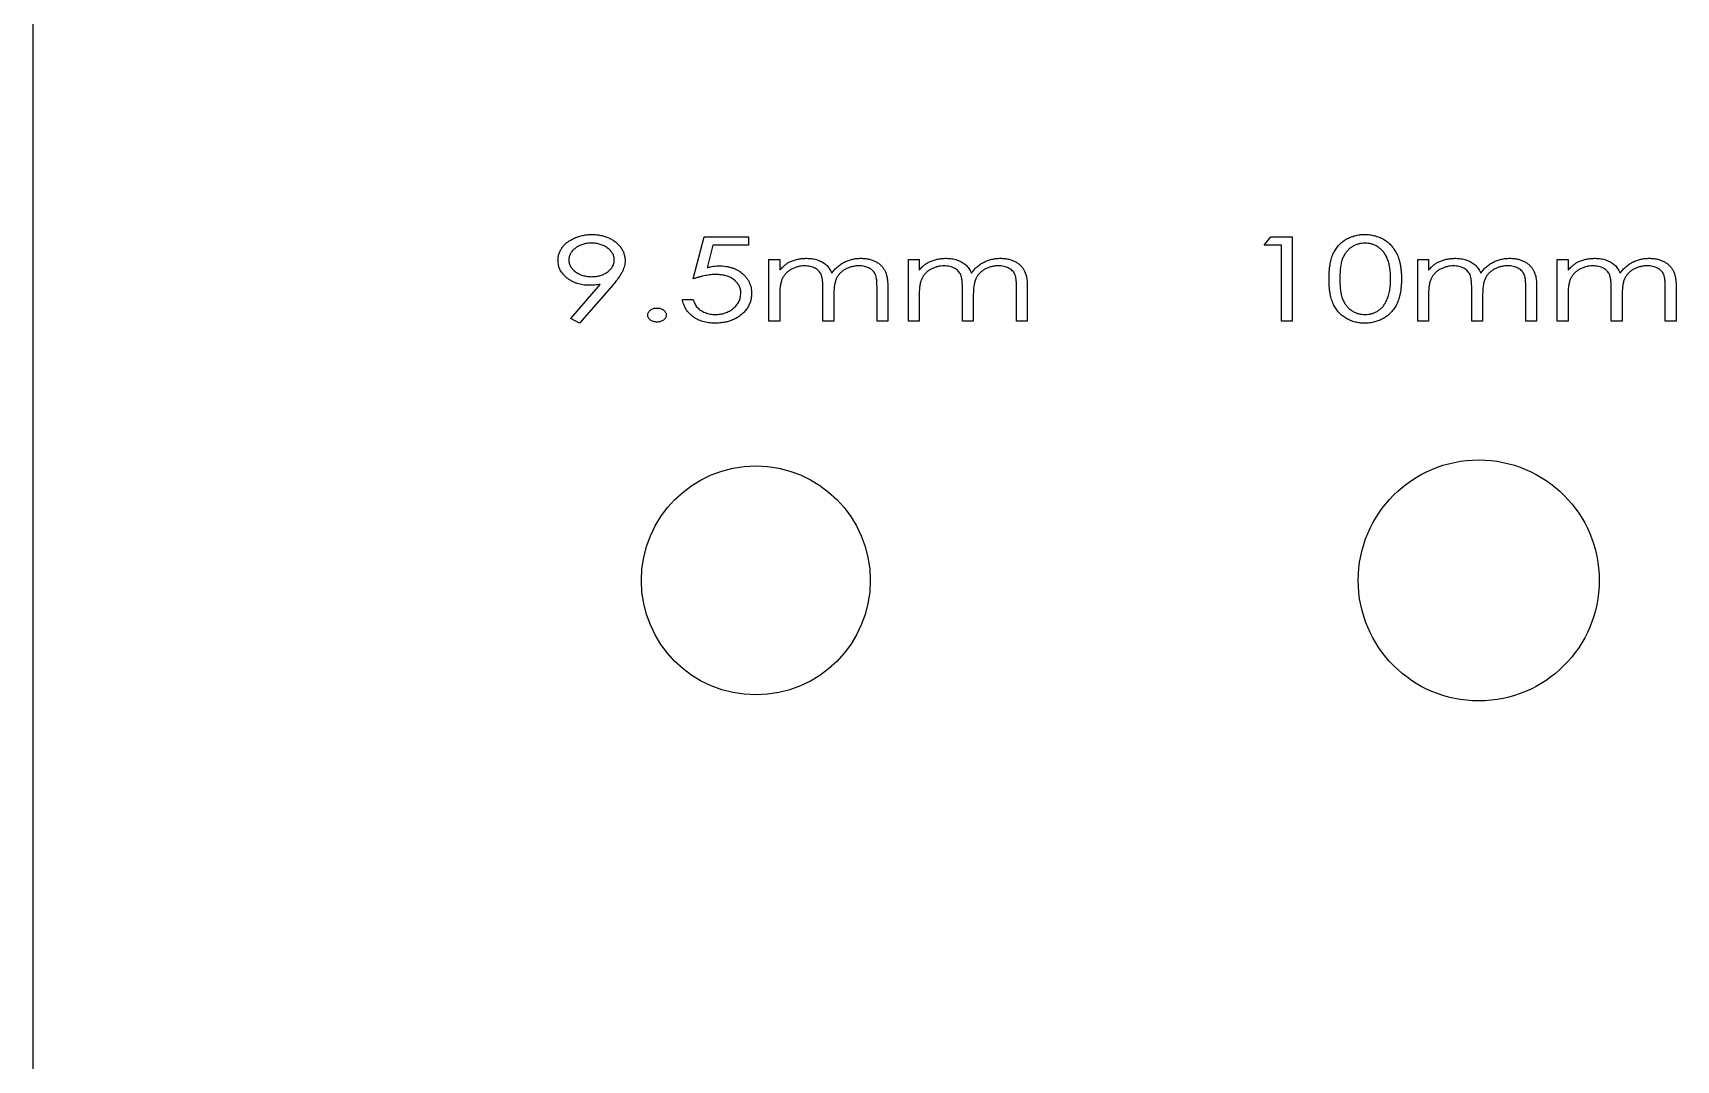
# Model space of a CAD drawing. Header units: millimetres. Extents: x 0 to 300, y -15 to 160.
# Drawn here: x 0 to 68.2, y 30.1 to 72.7 of the extents above; entities that cross this region are included whole.
import ezdxf

# ---------------------------------------------------------------- set-up
doc = ezdxf.new("R2010")
doc.units = ezdxf.units.MM

msp = doc.modelspace()

# ---------------------------------------------------------------- linework, layer by layer
at = {"color": 7, "linetype": 'Continuous', "lineweight": 25}
for p, q in [((0, 160), (0, 0)), ((27.402, 62.513), (27.85, 64.263)), ((27.85, 64.263), (29.69, 64.263)), ((29.69, 64.263), (29.69, 63.904)), ((51.094, 63.904), (51.367, 64.263)), ((51.367, 64.263), (52.261, 64.263)), ((52.261, 64.263), (52.261, 60.763)), ((28.215, 63.904), (27.977, 62.976)), ((29.69, 63.904), (28.215, 63.904)), ((51.812, 63.904), (51.094, 63.904)), ((51.812, 60.763), (51.812, 63.904)), ((30.543, 63.321), (30.991, 63.321)), ((30.543, 60.763), (30.543, 63.321)), ((30.991, 63.321), (30.991, 62.876)), ((36.331, 63.321), (36.78, 63.321)), ((36.331, 60.763), (36.331, 63.321)), ((36.78, 63.321), (36.78, 62.876)), ((57.466, 63.321), (57.915, 63.321)), ((57.466, 60.763), (57.466, 63.321)), ((57.915, 63.321), (57.915, 62.876)), ((63.254, 63.321), (63.703, 63.321)), ((63.254, 60.763), (63.254, 63.321)), ((63.703, 63.321), (63.703, 62.876)), ((22.319, 60.87), (23.547, 62.28)), ((24.062, 62.249), (22.69, 60.673)), ((32.786, 60.763), (32.786, 62.064)), ((35.03, 60.763), (35.03, 62.15)), ((35.479, 62.148), (35.479, 60.763)), ((38.575, 60.763), (38.575, 62.064)), ((40.818, 60.763), (40.818, 62.15)), ((41.267, 62.148), (41.267, 60.763)), ((59.709, 60.763), (59.709, 62.064)), ((61.953, 60.763), (61.953, 62.15)), ((62.402, 62.148), (62.402, 60.763)), ((65.498, 60.763), (65.498, 62.064)), ((67.741, 60.763), (67.741, 62.15)), ((68.19, 62.148), (68.19, 60.763)), ((26.953, 61.661), (27.402, 61.661)), ((30.991, 61.839), (30.991, 60.763)), ((33.235, 61.758), (33.235, 60.763)), ((36.78, 61.839), (36.78, 60.763)), ((39.024, 61.758), (39.024, 60.763)), ((57.915, 61.839), (57.915, 60.763)), ((60.158, 61.758), (60.158, 60.763)), ((63.703, 61.839), (63.703, 60.763)), ((65.947, 61.758), (65.947, 60.763)), ((22.69, 60.673), (22.319, 60.87)), ((30.991, 60.763), (30.543, 60.763)), ((33.235, 60.763), (32.786, 60.763)), ((35.479, 60.763), (35.03, 60.763)), ((36.78, 60.763), (36.331, 60.763)), ((39.024, 60.763), (38.575, 60.763)), ((41.267, 60.763), (40.818, 60.763)), ((52.261, 60.763), (51.812, 60.763)), ((57.915, 60.763), (57.466, 60.763)), ((60.158, 60.763), (59.709, 60.763)), ((62.402, 60.763), (61.953, 60.763)), ((63.703, 60.763), (63.254, 60.763)), ((65.947, 60.763), (65.498, 60.763)), ((68.19, 60.763), (67.741, 60.763))]:
    msp.add_line(p, q, dxfattribs=at)
for centre, radius in [((30, 50), 4.75), ((60, 50), 5)]:
    msp.add_circle(centre, radius, dxfattribs=at)
for points, knots in [([(21.793, 63.281), (21.793, 63.306), (21.794, 63.355), (21.803, 63.427), (21.817, 63.498), (21.838, 63.566), (21.863, 63.633), (21.894, 63.699), (21.931, 63.762), (21.973, 63.823), (22.021, 63.882), (22.073, 63.938), (22.131, 63.99), (22.193, 64.041), (22.26, 64.088), (22.332, 64.131), (22.408, 64.172), (22.516, 64.222), (22.657, 64.274), (22.833, 64.321), (23.016, 64.347), (23.14, 64.351), (23.202, 64.353)], [0, 0, 0, 0, 0.037854, 0.074859, 0.111252, 0.147724, 0.183978, 0.220693, 0.257966, 0.29568, 0.334247, 0.37338, 0.413037, 0.453387, 0.494872, 0.537469, 0.58153, 0.626869, 0.719008, 0.811189, 0.904605, 1, 1, 1, 1]), ([(23.202, 64.353), (23.263, 64.351), (23.384, 64.347), (23.562, 64.321), (23.733, 64.277), (23.869, 64.225), (23.972, 64.176), (24.044, 64.135), (24.114, 64.092), (24.178, 64.044), (24.239, 63.993), (24.295, 63.938), (24.346, 63.879), (24.394, 63.818), (24.436, 63.755), (24.473, 63.689), (24.505, 63.624), (24.53, 63.556), (24.551, 63.488), (24.564, 63.419), (24.573, 63.349), (24.574, 63.301), (24.575, 63.277)], [0, 0, 0, 0, 0.095075, 0.187747, 0.278029, 0.36796, 0.412214, 0.455373, 0.497403, 0.538866, 0.579751, 0.620247, 0.660308, 0.700615, 0.740322, 0.778623, 0.816395, 0.853555, 0.890249, 0.9265, 0.963003, 1, 1, 1, 1]), ([(53.786, 62.512), (53.787, 62.568), (53.788, 62.677), (53.797, 62.836), (53.811, 62.985), (53.832, 63.124), (53.857, 63.253), (53.89, 63.373), (53.927, 63.483), (53.972, 63.583), (54.021, 63.675), (54.075, 63.762), (54.135, 63.842), (54.198, 63.917), (54.267, 63.986), (54.34, 64.05), (54.419, 64.106), (54.502, 64.159), (54.589, 64.203), (54.678, 64.244), (54.769, 64.278), (54.864, 64.305), (54.961, 64.327), (55.06, 64.342), (55.162, 64.351), (55.231, 64.352), (55.266, 64.353)], [0, 0, 0, 0, 0.062652, 0.121739, 0.177604, 0.229836, 0.278824, 0.324793, 0.367881, 0.408429, 0.447198, 0.485074, 0.522035, 0.558698, 0.594873, 0.630771, 0.666849, 0.703204, 0.739747, 0.776081, 0.812252, 0.84893, 0.885848, 0.923096, 0.961095, 1, 1, 1, 1]), ([(55.266, 64.353), (55.301, 64.352), (55.371, 64.351), (55.474, 64.342), (55.575, 64.327), (55.674, 64.305), (55.769, 64.277), (55.863, 64.244), (55.954, 64.204), (56.042, 64.157), (56.127, 64.106), (56.207, 64.047), (56.282, 63.982), (56.353, 63.912), (56.42, 63.834), (56.482, 63.751), (56.539, 63.662), (56.592, 63.566), (56.64, 63.464), (56.68, 63.352), (56.715, 63.233), (56.744, 63.105), (56.765, 62.968), (56.782, 62.824), (56.79, 62.67), (56.792, 62.565), (56.793, 62.512)], [0, 0, 0, 0, 0.039074, 0.077247, 0.114929, 0.15202, 0.188618, 0.225194, 0.261675, 0.298469, 0.335158, 0.371788, 0.40829, 0.445056, 0.482653, 0.52073, 0.559834, 0.600009, 0.641671, 0.685208, 0.731046, 0.779304, 0.830124, 0.883999, 0.940491, 1, 1, 1, 1]), ([(23.182, 63.994), (23.151, 63.993), (23.088, 63.991), (22.995, 63.983), (22.907, 63.966), (22.821, 63.944), (22.74, 63.915), (22.662, 63.88), (22.587, 63.838), (22.517, 63.791), (22.453, 63.74), (22.396, 63.685), (22.349, 63.626), (22.309, 63.567), (22.279, 63.503), (22.258, 63.437), (22.244, 63.369), (22.242, 63.322), (22.241, 63.298)], [0, 0, 0, 0, 0.0737432, 0.1456152, 0.2150182, 0.2828377, 0.3495046, 0.4154718, 0.4812073, 0.5471835, 0.6111601, 0.672083, 0.7294617, 0.7846174, 0.8386654, 0.8916157, 0.9451753, 1, 1, 1, 1]), ([(24.126, 63.298), (24.125, 63.322), (24.124, 63.369), (24.11, 63.437), (24.089, 63.503), (24.059, 63.567), (24.018, 63.626), (23.971, 63.685), (23.915, 63.74), (23.851, 63.791), (23.78, 63.838), (23.706, 63.88), (23.628, 63.915), (23.546, 63.944), (23.46, 63.966), (23.371, 63.983), (23.278, 63.991), (23.214, 63.993), (23.182, 63.994)], [0, 0, 0, 0, 0.054708, 0.108154, 0.160992, 0.214926, 0.269965, 0.327222, 0.388015, 0.451856, 0.517693, 0.583289, 0.649116, 0.716152, 0.783827, 0.853615, 0.925873, 1, 1, 1, 1]), ([(55.28, 63.994), (55.233, 63.992), (55.14, 63.988), (55.002, 63.959), (54.87, 63.91), (54.765, 63.855), (54.685, 63.802), (54.628, 63.757), (54.574, 63.707), (54.525, 63.652), (54.478, 63.595), (54.438, 63.531), (54.398, 63.464), (54.364, 63.391), (54.332, 63.311), (54.307, 63.223), (54.285, 63.127), (54.267, 63.021), (54.252, 62.907), (54.243, 62.783), (54.236, 62.651), (54.235, 62.56), (54.235, 62.513)], [0, 0, 0, 0, 0.06843, 0.1357036, 0.204056, 0.2738263, 0.3090413, 0.3442761, 0.3797745, 0.4152925, 0.4514863, 0.4882169, 0.5259796, 0.5649105, 0.6059818, 0.6504759, 0.6984947, 0.7507916, 0.8068857, 0.8668066, 0.9313881, 1, 1, 1, 1]), ([(56.344, 62.513), (56.344, 62.555), (56.343, 62.638), (56.336, 62.758), (56.325, 62.873), (56.309, 62.981), (56.29, 63.084), (56.265, 63.182), (56.237, 63.273), (56.203, 63.358), (56.166, 63.439), (56.125, 63.512), (56.082, 63.582), (56.034, 63.645), (55.983, 63.703), (55.929, 63.754), (55.871, 63.801), (55.79, 63.855), (55.684, 63.91), (55.553, 63.959), (55.417, 63.988), (55.326, 63.992), (55.28, 63.994)], [0, 0, 0, 0, 0.0614763, 0.1203113, 0.1762413, 0.2297024, 0.2808036, 0.3294209, 0.3759698, 0.4207398, 0.4636709, 0.5046338, 0.5442345, 0.5827546, 0.620019, 0.6567349, 0.6926804, 0.7283866, 0.7981922, 0.8662588, 0.9328979, 1, 1, 1, 1]), ([(23.088, 62.244), (23.044, 62.245), (22.957, 62.247), (22.829, 62.261), (22.706, 62.284), (22.588, 62.317), (22.476, 62.359), (22.368, 62.411), (22.266, 62.472), (22.169, 62.541), (22.082, 62.618), (22.005, 62.7), (21.938, 62.785), (21.886, 62.876), (21.844, 62.971), (21.815, 63.071), (21.795, 63.174), (21.794, 63.245), (21.793, 63.281)], [0, 0, 0, 0, 0.071921, 0.141547, 0.209267, 0.27524, 0.340577, 0.404698, 0.469328, 0.534135, 0.597739, 0.658269, 0.716605, 0.773348, 0.829025, 0.884971, 0.941739, 1, 1, 1, 1]), ([(22.241, 63.298), (22.242, 63.275), (22.244, 63.228), (22.258, 63.159), (22.28, 63.093), (22.31, 63.03), (22.35, 62.969), (22.398, 62.912), (22.454, 62.857), (22.519, 62.805), (22.59, 62.758), (22.665, 62.716), (22.744, 62.681), (22.827, 62.653), (22.912, 62.63), (23.002, 62.614), (23.095, 62.605), (23.158, 62.604), (23.19, 62.603)], [0, 0, 0, 0, 0.054539, 0.107819, 0.160662, 0.214428, 0.269747, 0.327169, 0.387397, 0.451798, 0.517879, 0.583743, 0.649858, 0.71651, 0.784497, 0.854069, 0.926102, 1, 1, 1, 1]), ([(23.19, 62.603), (23.222, 62.604), (23.286, 62.605), (23.379, 62.614), (23.469, 62.63), (23.554, 62.653), (23.636, 62.68), (23.714, 62.716), (23.787, 62.757), (23.856, 62.805), (23.919, 62.857), (23.974, 62.912), (24.022, 62.969), (24.06, 63.03), (24.089, 63.093), (24.111, 63.159), (24.124, 63.228), (24.125, 63.275), (24.126, 63.298)], [0, 0, 0, 0, 0.074936, 0.147454, 0.217494, 0.285938, 0.352524, 0.418094, 0.483453, 0.548629, 0.612204, 0.672064, 0.729527, 0.784633, 0.838529, 0.891558, 0.945095, 1, 1, 1, 1]), ([(24.575, 63.277), (24.573, 63.241), (24.571, 63.166), (24.548, 63.052), (24.513, 62.937), (24.472, 62.839), (24.432, 62.759), (24.395, 62.695), (24.354, 62.627), (24.305, 62.558), (24.253, 62.484), (24.194, 62.409), (24.13, 62.33), (24.085, 62.277), (24.062, 62.249)], [0, 0, 0, 0, 0.093988, 0.191244, 0.294248, 0.402982, 0.461229, 0.523846, 0.591166, 0.662921, 0.740011, 0.821754, 0.908434, 1, 1, 1, 1]), ([(27.977, 62.976), (28.023, 62.987), (28.11, 63.01), (28.24, 63.033), (28.363, 63.048), (28.442, 63.05), (28.481, 63.052)], [0, 0, 0, 0, 0.274191, 0.532566, 0.773149, 1, 1, 1, 1]), ([(28.481, 63.052), (28.528, 63.051), (28.622, 63.049), (28.759, 63.033), (28.89, 63.008), (29.014, 62.973), (29.132, 62.928), (29.243, 62.872), (29.348, 62.807), (29.446, 62.732), (29.534, 62.649), (29.612, 62.56), (29.677, 62.465), (29.733, 62.365), (29.774, 62.258), (29.803, 62.146), (29.822, 62.028), (29.824, 61.948), (29.825, 61.907)], [0, 0, 0, 0, 0.072428, 0.142059, 0.208935, 0.274198, 0.337657, 0.400338, 0.462661, 0.525401, 0.587156, 0.646505, 0.704674, 0.761991, 0.819515, 0.877869, 0.93784, 1, 1, 1, 1]), ([(30.991, 62.876), (31.028, 62.915), (31.099, 62.99), (31.211, 63.089), (31.326, 63.172), (31.406, 63.215), (31.444, 63.236)], [0, 0, 0, 0, 0.275334, 0.531598, 0.772747, 1, 1, 1, 1]), ([(32.026, 63.052), (31.979, 63.05), (31.884, 63.047), (31.745, 63.02), (31.611, 62.977), (31.484, 62.918), (31.366, 62.845), (31.264, 62.757), (31.178, 62.659), (31.12, 62.566), (31.082, 62.484), (31.058, 62.414), (31.037, 62.337), (31.021, 62.252), (31.007, 62.16), (30.998, 62.06), (30.993, 61.952), (30.992, 61.878), (30.991, 61.839)], [0, 0, 0, 0, 0.078369, 0.155618, 0.232522, 0.310283, 0.386838, 0.459822, 0.530844, 0.602169, 0.639422, 0.679526, 0.723466, 0.771006, 0.82202, 0.877357, 0.936401, 1, 1, 1, 1]), ([(31.444, 63.236), (31.498, 63.256), (31.605, 63.296), (31.773, 63.336), (31.944, 63.361), (32.06, 63.364), (32.118, 63.366)], [0, 0, 0, 0, 0.248666, 0.497511, 0.746763, 1, 1, 1, 1]), ([(32.786, 62.064), (32.786, 62.1), (32.785, 62.171), (32.783, 62.272), (32.776, 62.364), (32.769, 62.447), (32.758, 62.521), (32.747, 62.585), (32.732, 62.64), (32.71, 62.702), (32.672, 62.768), (32.614, 62.84), (32.542, 62.902), (32.458, 62.955), (32.363, 62.998), (32.258, 63.03), (32.145, 63.048), (32.067, 63.05), (32.026, 63.052)], [0, 0, 0, 0, 0.07574, 0.145712, 0.209053, 0.26622, 0.317385, 0.362041, 0.401599, 0.435023, 0.496775, 0.558852, 0.623472, 0.69199, 0.764089, 0.838247, 0.916917, 1, 1, 1, 1]), ([(32.118, 63.366), (32.157, 63.365), (32.235, 63.362), (32.351, 63.349), (32.463, 63.326), (32.571, 63.294), (32.672, 63.254), (32.765, 63.209), (32.849, 63.157), (32.923, 63.098), (32.991, 63.029), (33.051, 62.947), (33.109, 62.853), (33.141, 62.784), (33.157, 62.748)], [0, 0, 0, 0, 0.091495, 0.181331, 0.269692, 0.35767, 0.442954, 0.523017, 0.598806, 0.67121, 0.744319, 0.822785, 0.90752, 1, 1, 1, 1]), ([(33.157, 62.748), (33.175, 62.773), (33.211, 62.822), (33.269, 62.891), (33.329, 62.955), (33.394, 63.015), (33.461, 63.071), (33.532, 63.121), (33.606, 63.167), (33.684, 63.209), (33.763, 63.246), (33.845, 63.277), (33.928, 63.305), (34.012, 63.328), (34.098, 63.344), (34.185, 63.357), (34.274, 63.364), (34.334, 63.365), (34.365, 63.366)], [0, 0, 0, 0, 0.064963, 0.128426, 0.191314, 0.253159, 0.314906, 0.376509, 0.438526, 0.50052, 0.562959, 0.624754, 0.686477, 0.748159, 0.810399, 0.87263, 0.935901, 1, 1, 1, 1]), ([(34.272, 63.052), (34.223, 63.05), (34.125, 63.047), (33.982, 63.019), (33.846, 62.976), (33.738, 62.925), (33.658, 62.876), (33.601, 62.837), (33.549, 62.793), (33.5, 62.749), (33.457, 62.7), (33.417, 62.649), (33.382, 62.595), (33.349, 62.537), (33.321, 62.473), (33.299, 62.399), (33.278, 62.316), (33.263, 62.223), (33.25, 62.121), (33.241, 62.009), (33.237, 61.887), (33.236, 61.802), (33.235, 61.758)], [0, 0, 0, 0, 0.077845, 0.153555, 0.228222, 0.303349, 0.340367, 0.376638, 0.411962, 0.446627, 0.480796, 0.51491, 0.548727, 0.582858, 0.618987, 0.659177, 0.703934, 0.753287, 0.807472, 0.866601, 0.930743, 1, 1, 1, 1]), ([(35.03, 62.15), (35.03, 62.183), (35.029, 62.246), (35.026, 62.336), (35.02, 62.418), (35.013, 62.492), (35.002, 62.559), (34.989, 62.617), (34.975, 62.668), (34.951, 62.724), (34.914, 62.787), (34.856, 62.853), (34.784, 62.911), (34.701, 62.961), (34.606, 63.002), (34.503, 63.031), (34.39, 63.049), (34.312, 63.051), (34.272, 63.052)], [0, 0, 0, 0, 0.071452, 0.137333, 0.19718, 0.251565, 0.300142, 0.343594, 0.381868, 0.415039, 0.476828, 0.540485, 0.60648, 0.677459, 0.751973, 0.829992, 0.91213, 1, 1, 1, 1]), ([(34.365, 63.366), (34.42, 63.364), (34.527, 63.361), (34.683, 63.336), (34.829, 63.294), (34.943, 63.245), (35.028, 63.198), (35.087, 63.161), (35.142, 63.119), (35.192, 63.074), (35.239, 63.026), (35.281, 62.975), (35.319, 62.92), (35.353, 62.861), (35.383, 62.797), (35.409, 62.726), (35.43, 62.648), (35.448, 62.562), (35.462, 62.469), (35.472, 62.369), (35.477, 62.261), (35.478, 62.187), (35.479, 62.148)], [0, 0, 0, 0, 0.087023, 0.170139, 0.24949, 0.327188, 0.365264, 0.402195, 0.438365, 0.473992, 0.509038, 0.543984, 0.579069, 0.614529, 0.651259, 0.69104, 0.733662, 0.779794, 0.829169, 0.882307, 0.939338, 1, 1, 1, 1]), ([(36.78, 62.876), (36.816, 62.915), (36.887, 62.99), (37, 63.089), (37.114, 63.172), (37.194, 63.215), (37.233, 63.236)], [0, 0, 0, 0, 0.275334, 0.531598, 0.772747, 1, 1, 1, 1]), ([(37.815, 63.052), (37.767, 63.05), (37.673, 63.047), (37.534, 63.02), (37.4, 62.977), (37.272, 62.918), (37.155, 62.845), (37.053, 62.757), (36.966, 62.659), (36.908, 62.566), (36.871, 62.484), (36.846, 62.414), (36.825, 62.337), (36.809, 62.252), (36.795, 62.16), (36.787, 62.06), (36.781, 61.952), (36.78, 61.878), (36.78, 61.839)], [0, 0, 0, 0, 0.078369, 0.155618, 0.232522, 0.310283, 0.386838, 0.459822, 0.530844, 0.602169, 0.639422, 0.679526, 0.723466, 0.771006, 0.82202, 0.877357, 0.936401, 1, 1, 1, 1]), ([(37.233, 63.236), (37.286, 63.256), (37.394, 63.296), (37.561, 63.336), (37.733, 63.361), (37.848, 63.364), (37.907, 63.366)], [0, 0, 0, 0, 0.248666, 0.497511, 0.746763, 1, 1, 1, 1]), ([(38.575, 62.064), (38.574, 62.1), (38.574, 62.171), (38.572, 62.272), (38.565, 62.364), (38.558, 62.447), (38.547, 62.521), (38.536, 62.585), (38.52, 62.64), (38.498, 62.702), (38.46, 62.768), (38.403, 62.84), (38.331, 62.902), (38.246, 62.955), (38.151, 62.998), (38.047, 63.03), (37.933, 63.048), (37.855, 63.05), (37.815, 63.052)], [0, 0, 0, 0, 0.07574, 0.145712, 0.209053, 0.26622, 0.317385, 0.362041, 0.401599, 0.435023, 0.496775, 0.558852, 0.623472, 0.69199, 0.764089, 0.838247, 0.916917, 1, 1, 1, 1]), ([(37.907, 63.366), (37.946, 63.365), (38.024, 63.362), (38.139, 63.349), (38.251, 63.326), (38.359, 63.294), (38.46, 63.254), (38.554, 63.209), (38.637, 63.157), (38.712, 63.098), (38.779, 63.029), (38.84, 62.947), (38.897, 62.853), (38.929, 62.784), (38.946, 62.748)], [0, 0, 0, 0, 0.091495, 0.181331, 0.269692, 0.35767, 0.442954, 0.523017, 0.598806, 0.67121, 0.744319, 0.822785, 0.90752, 1, 1, 1, 1]), ([(38.946, 62.748), (38.964, 62.773), (38.999, 62.822), (39.057, 62.891), (39.118, 62.955), (39.182, 63.015), (39.249, 63.071), (39.321, 63.121), (39.395, 63.167), (39.472, 63.209), (39.551, 63.246), (39.633, 63.277), (39.716, 63.305), (39.8, 63.328), (39.887, 63.344), (39.974, 63.357), (40.063, 63.364), (40.123, 63.365), (40.153, 63.366)], [0, 0, 0, 0, 0.0649632, 0.1284264, 0.1913137, 0.2531588, 0.3149061, 0.3765094, 0.4385258, 0.5005203, 0.5629588, 0.624754, 0.6864773, 0.7481587, 0.8103994, 0.8726301, 0.9359006, 1, 1, 1, 1]), ([(40.06, 63.052), (40.011, 63.05), (39.914, 63.047), (39.771, 63.019), (39.634, 62.976), (39.527, 62.925), (39.446, 62.876), (39.389, 62.837), (39.338, 62.793), (39.289, 62.749), (39.245, 62.7), (39.205, 62.649), (39.17, 62.595), (39.138, 62.537), (39.11, 62.473), (39.087, 62.399), (39.067, 62.316), (39.051, 62.223), (39.039, 62.121), (39.029, 62.009), (39.025, 61.887), (39.024, 61.802), (39.024, 61.758)], [0, 0, 0, 0, 0.077845, 0.153555, 0.228222, 0.303349, 0.340367, 0.376638, 0.411962, 0.446627, 0.480796, 0.51491, 0.548727, 0.582858, 0.618987, 0.659177, 0.703934, 0.753287, 0.807472, 0.866601, 0.930743, 1, 1, 1, 1]), ([(40.818, 62.15), (40.818, 62.183), (40.818, 62.246), (40.814, 62.336), (40.809, 62.418), (40.801, 62.492), (40.791, 62.559), (40.777, 62.617), (40.763, 62.668), (40.74, 62.724), (40.702, 62.787), (40.644, 62.853), (40.572, 62.911), (40.489, 62.961), (40.395, 63.002), (40.291, 63.031), (40.179, 63.049), (40.101, 63.051), (40.06, 63.052)], [0, 0, 0, 0, 0.071452, 0.137333, 0.19718, 0.251565, 0.300142, 0.343594, 0.381868, 0.415039, 0.476828, 0.540485, 0.60648, 0.677459, 0.751973, 0.829992, 0.91213, 1, 1, 1, 1]), ([(40.153, 63.366), (40.208, 63.364), (40.316, 63.361), (40.472, 63.336), (40.618, 63.294), (40.732, 63.245), (40.816, 63.198), (40.875, 63.161), (40.93, 63.119), (40.981, 63.074), (41.027, 63.026), (41.069, 62.975), (41.107, 62.92), (41.142, 62.861), (41.171, 62.797), (41.197, 62.726), (41.219, 62.648), (41.237, 62.562), (41.251, 62.469), (41.26, 62.369), (41.266, 62.261), (41.267, 62.187), (41.267, 62.148)], [0, 0, 0, 0, 0.0870232, 0.1701395, 0.2494902, 0.3271878, 0.3652641, 0.4021953, 0.4383649, 0.4739917, 0.5090378, 0.5439842, 0.5790694, 0.6145287, 0.6512593, 0.6910396, 0.7336616, 0.779794, 0.8291687, 0.8823072, 0.9393378, 1, 1, 1, 1]), ([(57.915, 62.876), (57.951, 62.915), (58.022, 62.99), (58.134, 63.089), (58.249, 63.172), (58.329, 63.215), (58.367, 63.236)], [0, 0, 0, 0, 0.275334, 0.531598, 0.772747, 1, 1, 1, 1]), ([(58.949, 63.052), (58.902, 63.05), (58.807, 63.047), (58.668, 63.02), (58.534, 62.977), (58.407, 62.918), (58.289, 62.845), (58.187, 62.757), (58.101, 62.659), (58.043, 62.566), (58.006, 62.484), (57.981, 62.414), (57.96, 62.337), (57.944, 62.252), (57.93, 62.16), (57.922, 62.06), (57.916, 61.952), (57.915, 61.878), (57.915, 61.839)], [0, 0, 0, 0, 0.078369, 0.155618, 0.232522, 0.310283, 0.386838, 0.459822, 0.530844, 0.602169, 0.639422, 0.679526, 0.723466, 0.771006, 0.82202, 0.877357, 0.936401, 1, 1, 1, 1]), ([(58.367, 63.236), (58.421, 63.256), (58.528, 63.296), (58.696, 63.336), (58.867, 63.361), (58.983, 63.364), (59.041, 63.366)], [0, 0, 0, 0, 0.248666, 0.497511, 0.746763, 1, 1, 1, 1]), ([(59.709, 62.064), (59.709, 62.1), (59.708, 62.171), (59.706, 62.272), (59.699, 62.364), (59.692, 62.447), (59.681, 62.521), (59.67, 62.585), (59.655, 62.64), (59.633, 62.702), (59.595, 62.768), (59.537, 62.84), (59.465, 62.902), (59.381, 62.955), (59.286, 62.998), (59.181, 63.03), (59.068, 63.048), (58.99, 63.05), (58.949, 63.052)], [0, 0, 0, 0, 0.0757399, 0.1457118, 0.2090526, 0.2662204, 0.3173846, 0.3620406, 0.4015988, 0.4350226, 0.4967749, 0.5588523, 0.6234715, 0.69199, 0.7640894, 0.8382475, 0.916917, 1, 1, 1, 1]), ([(59.041, 63.366), (59.081, 63.365), (59.158, 63.362), (59.274, 63.349), (59.386, 63.326), (59.494, 63.294), (59.595, 63.254), (59.688, 63.209), (59.772, 63.157), (59.846, 63.098), (59.914, 63.029), (59.974, 62.947), (60.032, 62.853), (60.064, 62.784), (60.08, 62.748)], [0, 0, 0, 0, 0.091495, 0.181331, 0.269692, 0.35767, 0.442954, 0.523017, 0.598806, 0.67121, 0.744319, 0.822785, 0.90752, 1, 1, 1, 1]), ([(60.08, 62.748), (60.098, 62.773), (60.134, 62.822), (60.192, 62.891), (60.252, 62.955), (60.317, 63.015), (60.384, 63.071), (60.455, 63.121), (60.529, 63.167), (60.607, 63.209), (60.686, 63.246), (60.768, 63.277), (60.851, 63.305), (60.935, 63.328), (61.021, 63.344), (61.109, 63.357), (61.198, 63.364), (61.257, 63.365), (61.288, 63.366)], [0, 0, 0, 0, 0.064963, 0.128426, 0.191314, 0.253159, 0.314906, 0.376509, 0.438526, 0.50052, 0.562959, 0.624754, 0.686477, 0.748159, 0.810399, 0.87263, 0.935901, 1, 1, 1, 1]), ([(61.195, 63.052), (61.146, 63.05), (61.048, 63.047), (60.905, 63.019), (60.769, 62.976), (60.661, 62.925), (60.581, 62.876), (60.524, 62.837), (60.472, 62.793), (60.423, 62.749), (60.38, 62.7), (60.34, 62.649), (60.305, 62.595), (60.272, 62.537), (60.244, 62.473), (60.222, 62.399), (60.201, 62.316), (60.186, 62.223), (60.173, 62.121), (60.164, 62.009), (60.16, 61.887), (60.159, 61.802), (60.158, 61.758)], [0, 0, 0, 0, 0.077845, 0.153555, 0.228222, 0.303349, 0.340367, 0.376638, 0.411962, 0.446627, 0.480796, 0.51491, 0.548727, 0.582858, 0.618987, 0.659177, 0.703934, 0.753287, 0.807472, 0.866601, 0.930743, 1, 1, 1, 1]), ([(61.953, 62.15), (61.953, 62.183), (61.952, 62.246), (61.949, 62.336), (61.943, 62.418), (61.936, 62.492), (61.926, 62.559), (61.912, 62.617), (61.898, 62.668), (61.874, 62.724), (61.837, 62.787), (61.779, 62.853), (61.707, 62.911), (61.624, 62.961), (61.529, 63.002), (61.426, 63.031), (61.313, 63.049), (61.235, 63.051), (61.195, 63.052)], [0, 0, 0, 0, 0.071452, 0.137333, 0.19718, 0.251565, 0.300142, 0.343594, 0.381868, 0.415039, 0.476828, 0.540485, 0.60648, 0.677459, 0.751973, 0.829992, 0.91213, 1, 1, 1, 1]), ([(61.288, 63.366), (61.343, 63.364), (61.45, 63.361), (61.607, 63.336), (61.752, 63.294), (61.866, 63.245), (61.951, 63.198), (62.01, 63.161), (62.065, 63.119), (62.115, 63.074), (62.162, 63.026), (62.204, 62.975), (62.242, 62.92), (62.276, 62.861), (62.306, 62.797), (62.332, 62.726), (62.353, 62.648), (62.371, 62.562), (62.385, 62.469), (62.395, 62.369), (62.4, 62.261), (62.401, 62.187), (62.402, 62.148)], [0, 0, 0, 0, 0.087023, 0.170139, 0.24949, 0.327188, 0.365264, 0.402195, 0.438365, 0.473992, 0.509038, 0.543984, 0.579069, 0.614529, 0.651259, 0.69104, 0.733662, 0.779794, 0.829169, 0.882307, 0.939338, 1, 1, 1, 1]), ([(63.703, 62.876), (63.74, 62.915), (63.81, 62.99), (63.923, 63.089), (64.037, 63.172), (64.117, 63.215), (64.156, 63.236)], [0, 0, 0, 0, 0.275334, 0.531598, 0.772747, 1, 1, 1, 1]), ([(64.738, 63.052), (64.69, 63.05), (64.596, 63.047), (64.457, 63.02), (64.323, 62.977), (64.195, 62.918), (64.078, 62.845), (63.976, 62.757), (63.89, 62.659), (63.831, 62.566), (63.794, 62.484), (63.769, 62.414), (63.748, 62.337), (63.732, 62.252), (63.719, 62.16), (63.71, 62.06), (63.704, 61.952), (63.703, 61.878), (63.703, 61.839)], [0, 0, 0, 0, 0.078369, 0.155618, 0.232522, 0.310283, 0.386838, 0.459822, 0.530844, 0.602169, 0.639422, 0.679526, 0.723466, 0.771006, 0.82202, 0.877357, 0.936401, 1, 1, 1, 1]), ([(64.156, 63.236), (64.21, 63.256), (64.317, 63.296), (64.484, 63.336), (64.656, 63.361), (64.771, 63.364), (64.83, 63.366)], [0, 0, 0, 0, 0.248666, 0.497511, 0.746763, 1, 1, 1, 1]), ([(65.498, 62.064), (65.497, 62.1), (65.497, 62.171), (65.495, 62.272), (65.488, 62.364), (65.481, 62.447), (65.47, 62.521), (65.459, 62.585), (65.443, 62.64), (65.421, 62.702), (65.383, 62.768), (65.326, 62.84), (65.254, 62.902), (65.169, 62.955), (65.074, 62.998), (64.97, 63.03), (64.857, 63.048), (64.778, 63.05), (64.738, 63.052)], [0, 0, 0, 0, 0.07574, 0.145712, 0.209053, 0.26622, 0.317385, 0.362041, 0.401599, 0.435023, 0.496775, 0.558852, 0.623472, 0.69199, 0.764089, 0.838247, 0.916917, 1, 1, 1, 1]), ([(64.83, 63.366), (64.869, 63.365), (64.947, 63.362), (65.062, 63.349), (65.174, 63.326), (65.282, 63.294), (65.384, 63.254), (65.477, 63.209), (65.56, 63.157), (65.635, 63.098), (65.702, 63.029), (65.763, 62.947), (65.821, 62.853), (65.852, 62.784), (65.869, 62.748)], [0, 0, 0, 0, 0.091495, 0.181331, 0.269692, 0.35767, 0.442954, 0.523017, 0.598806, 0.67121, 0.744319, 0.822785, 0.90752, 1, 1, 1, 1]), ([(65.869, 62.748), (65.887, 62.773), (65.922, 62.822), (65.98, 62.891), (66.041, 62.955), (66.105, 63.015), (66.172, 63.071), (66.244, 63.121), (66.318, 63.167), (66.395, 63.209), (66.475, 63.246), (66.556, 63.277), (66.639, 63.305), (66.723, 63.328), (66.81, 63.344), (66.897, 63.357), (66.986, 63.364), (67.046, 63.365), (67.076, 63.366)], [0, 0, 0, 0, 0.064963, 0.128426, 0.191314, 0.253159, 0.314906, 0.376509, 0.438526, 0.50052, 0.562959, 0.624754, 0.686477, 0.748159, 0.810399, 0.87263, 0.935901, 1, 1, 1, 1]), ([(66.984, 63.052), (66.934, 63.05), (66.837, 63.047), (66.694, 63.019), (66.557, 62.976), (66.45, 62.925), (66.369, 62.876), (66.312, 62.837), (66.261, 62.793), (66.212, 62.749), (66.168, 62.7), (66.128, 62.649), (66.093, 62.595), (66.061, 62.537), (66.033, 62.473), (66.01, 62.399), (65.99, 62.316), (65.974, 62.223), (65.962, 62.121), (65.953, 62.009), (65.948, 61.887), (65.947, 61.802), (65.947, 61.758)], [0, 0, 0, 0, 0.077845, 0.153555, 0.228222, 0.303349, 0.340367, 0.376638, 0.411962, 0.446627, 0.480796, 0.51491, 0.548727, 0.582858, 0.618987, 0.659177, 0.703934, 0.753287, 0.807472, 0.866601, 0.930743, 1, 1, 1, 1]), ([(67.741, 62.15), (67.741, 62.183), (67.741, 62.246), (67.737, 62.336), (67.732, 62.418), (67.724, 62.492), (67.714, 62.559), (67.7, 62.617), (67.686, 62.668), (67.663, 62.724), (67.625, 62.787), (67.567, 62.853), (67.495, 62.911), (67.412, 62.961), (67.318, 63.002), (67.214, 63.031), (67.102, 63.049), (67.024, 63.051), (66.984, 63.052)], [0, 0, 0, 0, 0.0714522, 0.1373331, 0.19718, 0.2515646, 0.3001416, 0.3435939, 0.381868, 0.4150388, 0.4768277, 0.540485, 0.6064804, 0.6774591, 0.7519729, 0.829992, 0.9121299, 1, 1, 1, 1]), ([(67.076, 63.366), (67.131, 63.364), (67.239, 63.361), (67.395, 63.336), (67.541, 63.294), (67.655, 63.245), (67.739, 63.198), (67.798, 63.161), (67.853, 63.119), (67.904, 63.074), (67.95, 63.026), (67.993, 62.975), (68.031, 62.92), (68.065, 62.861), (68.094, 62.797), (68.12, 62.726), (68.142, 62.648), (68.16, 62.562), (68.174, 62.469), (68.183, 62.369), (68.189, 62.261), (68.19, 62.187), (68.19, 62.148)], [0, 0, 0, 0, 0.087023, 0.170139, 0.24949, 0.327188, 0.365264, 0.402195, 0.438365, 0.473992, 0.509038, 0.543984, 0.579069, 0.614529, 0.651259, 0.69104, 0.733662, 0.779794, 0.829169, 0.882307, 0.939338, 1, 1, 1, 1]), ([(23.547, 62.28), (23.507, 62.275), (23.429, 62.263), (23.313, 62.253), (23.2, 62.245), (23.125, 62.244), (23.088, 62.244)], [0, 0, 0, 0, 0.261246, 0.515213, 0.760867, 1, 1, 1, 1]), ([(28.344, 62.693), (28.311, 62.692), (28.242, 62.691), (28.137, 62.682), (28.027, 62.668), (27.912, 62.648), (27.792, 62.623), (27.666, 62.592), (27.535, 62.555), (27.447, 62.527), (27.402, 62.513)], [0, 0, 0, 0, 0.103432, 0.212996, 0.328232, 0.449369, 0.577316, 0.711527, 0.852147, 1, 1, 1, 1]), ([(29.376, 61.92), (29.375, 61.948), (29.374, 62.003), (29.36, 62.084), (29.339, 62.16), (29.307, 62.232), (29.267, 62.3), (29.218, 62.365), (29.161, 62.425), (29.095, 62.48), (29.022, 62.53), (28.943, 62.574), (28.857, 62.61), (28.766, 62.641), (28.669, 62.664), (28.566, 62.681), (28.457, 62.69), (28.382, 62.692), (28.344, 62.693)], [0, 0, 0, 0, 0.0583273, 0.1144325, 0.1689787, 0.2229057, 0.2775231, 0.3329628, 0.3899618, 0.44957, 0.5109757, 0.5735466, 0.6379275, 0.7040937, 0.7729753, 0.8452819, 0.9208337, 1, 1, 1, 1]), ([(55.266, 60.673), (55.231, 60.674), (55.162, 60.675), (55.06, 60.684), (54.961, 60.7), (54.865, 60.721), (54.77, 60.747), (54.679, 60.781), (54.591, 60.821), (54.504, 60.865), (54.422, 60.916), (54.344, 60.973), (54.271, 61.037), (54.203, 61.106), (54.138, 61.181), (54.079, 61.262), (54.025, 61.349), (53.975, 61.442), (53.929, 61.543), (53.891, 61.653), (53.859, 61.773), (53.832, 61.903), (53.811, 62.041), (53.797, 62.19), (53.788, 62.348), (53.787, 62.456), (53.786, 62.512)], [0, 0, 0, 0, 0.038955, 0.077002, 0.114298, 0.150951, 0.187352, 0.223569, 0.259604, 0.295841, 0.331882, 0.367795, 0.403739, 0.440145, 0.476656, 0.513875, 0.55216, 0.591332, 0.632276, 0.675753, 0.722032, 0.771134, 0.823213, 0.87889, 0.937791, 1, 1, 1, 1]), ([(54.235, 62.513), (54.235, 62.466), (54.236, 62.376), (54.243, 62.244), (54.252, 62.121), (54.266, 62.006), (54.284, 61.901), (54.306, 61.804), (54.332, 61.716), (54.363, 61.637), (54.397, 61.564), (54.435, 61.496), (54.477, 61.433), (54.523, 61.375), (54.573, 61.321), (54.626, 61.27), (54.684, 61.226), (54.765, 61.172), (54.871, 61.116), (55.004, 61.068), (55.141, 61.038), (55.233, 61.034), (55.28, 61.032)], [0, 0, 0, 0, 0.068273, 0.132516, 0.192779, 0.248494, 0.300456, 0.348809, 0.393305, 0.434254, 0.473186, 0.510782, 0.547702, 0.583685, 0.619435, 0.654935, 0.690439, 0.726129, 0.796665, 0.864903, 0.932249, 1, 1, 1, 1]), ([(56.793, 62.512), (56.792, 62.458), (56.792, 62.354), (56.781, 62.201), (56.766, 62.057), (56.745, 61.921), (56.717, 61.794), (56.682, 61.675), (56.643, 61.564), (56.595, 61.462), (56.543, 61.367), (56.486, 61.278), (56.425, 61.195), (56.358, 61.118), (56.287, 61.047), (56.211, 60.982), (56.13, 60.923), (56.045, 60.871), (55.956, 60.825), (55.865, 60.783), (55.771, 60.75), (55.675, 60.722), (55.576, 60.7), (55.475, 60.685), (55.371, 60.675), (55.301, 60.674), (55.266, 60.673)], [0, 0, 0, 0, 0.059286, 0.115574, 0.169201, 0.2198, 0.267783, 0.313331, 0.35681, 0.398156, 0.438007, 0.476781, 0.514884, 0.552507, 0.58948, 0.626205, 0.663068, 0.700138, 0.736958, 0.773806, 0.81065, 0.847594, 0.884711, 0.922418, 0.960899, 1, 1, 1, 1]), ([(56.184, 61.633), (56.197, 61.664), (56.223, 61.728), (56.256, 61.826), (56.283, 61.929), (56.305, 62.037), (56.323, 62.149), (56.335, 62.266), (56.342, 62.388), (56.343, 62.471), (56.344, 62.513)], [0, 0, 0, 0, 0.1121916, 0.227169, 0.3455773, 0.4672751, 0.5933568, 0.7241301, 0.8598238, 1, 1, 1, 1]), ([(28.294, 60.673), (28.25, 60.674), (28.164, 60.675), (28.038, 60.69), (27.917, 60.71), (27.801, 60.741), (27.691, 60.778), (27.586, 60.827), (27.485, 60.882), (27.391, 60.946), (27.305, 61.018), (27.226, 61.094), (27.156, 61.176), (27.098, 61.263), (27.047, 61.355), (27.005, 61.452), (26.973, 61.554), (26.96, 61.625), (26.953, 61.661)], [0, 0, 0, 0, 0.072168, 0.141601, 0.208948, 0.274345, 0.338877, 0.402053, 0.464732, 0.527747, 0.58968, 0.649963, 0.708538, 0.76631, 0.823631, 0.881522, 0.940084, 1, 1, 1, 1]), ([(27.402, 61.661), (27.411, 61.627), (27.429, 61.562), (27.468, 61.472), (27.515, 61.392), (27.572, 61.32), (27.639, 61.258), (27.716, 61.203), (27.802, 61.152), (27.897, 61.111), (27.998, 61.075), (28.104, 61.051), (28.211, 61.035), (28.284, 61.033), (28.32, 61.032)], [0, 0, 0, 0, 0.086317, 0.166834, 0.243764, 0.318268, 0.393179, 0.471027, 0.553149, 0.640396, 0.730179, 0.819223, 0.909151, 1, 1, 1, 1]), ([(29.825, 61.907), (29.824, 61.878), (29.824, 61.821), (29.813, 61.737), (29.798, 61.655), (29.776, 61.574), (29.747, 61.495), (29.713, 61.418), (29.672, 61.343), (29.625, 61.27), (29.573, 61.2), (29.516, 61.134), (29.455, 61.072), (29.389, 61.015), (29.319, 60.961), (29.244, 60.912), (29.166, 60.867), (29.082, 60.827), (28.995, 60.79), (28.905, 60.76), (28.811, 60.732), (28.714, 60.711), (28.613, 60.694), (28.51, 60.682), (28.403, 60.674), (28.33, 60.674), (28.294, 60.673)], [0, 0, 0, 0, 0.038974, 0.077549, 0.11556, 0.153589, 0.191671, 0.229828, 0.268688, 0.308457, 0.348178, 0.387797, 0.427307, 0.467135, 0.507239, 0.547798, 0.588985, 0.631253, 0.674185, 0.717703, 0.761868, 0.80734, 0.853637, 0.900885, 0.949862, 1, 1, 1, 1]), ([(28.32, 61.032), (28.356, 61.033), (28.426, 61.035), (28.529, 61.047), (28.628, 61.066), (28.723, 61.095), (28.815, 61.13), (28.903, 61.174), (28.987, 61.225), (29.065, 61.285), (29.138, 61.349), (29.201, 61.419), (29.256, 61.493), (29.3, 61.571), (29.335, 61.652), (29.358, 61.738), (29.373, 61.828), (29.375, 61.889), (29.376, 61.92)], [0, 0, 0, 0, 0.069517, 0.137142, 0.202836, 0.267181, 0.330832, 0.394801, 0.4586, 0.523218, 0.586976, 0.648119, 0.707623, 0.765327, 0.822873, 0.88031, 0.939136, 1, 1, 1, 1]), ([(55.28, 61.032), (55.326, 61.034), (55.419, 61.037), (55.555, 61.068), (55.687, 61.114), (55.791, 61.169), (55.87, 61.222), (55.927, 61.266), (55.979, 61.316), (56.028, 61.37), (56.074, 61.428), (56.113, 61.493), (56.152, 61.56), (56.173, 61.609), (56.184, 61.633)], [0, 0, 0, 0, 0.121221, 0.241156, 0.360551, 0.483448, 0.545658, 0.607555, 0.670332, 0.733587, 0.797296, 0.862891, 0.930374, 1, 1, 1, 1]), ([(25.517, 61.01), (25.518, 61.03), (25.521, 61.069), (25.544, 61.124), (25.579, 61.175), (25.628, 61.219), (25.687, 61.256), (25.752, 61.283), (25.823, 61.298), (25.873, 61.3), (25.899, 61.302)], [0, 0, 0, 0, 0.11159, 0.220601, 0.333316, 0.458432, 0.589453, 0.720759, 0.855827, 1, 1, 1, 1]), ([(25.899, 60.718), (25.873, 60.719), (25.823, 60.721), (25.752, 60.738), (25.687, 60.765), (25.628, 60.802), (25.579, 60.846), (25.544, 60.897), (25.521, 60.952), (25.518, 60.991), (25.517, 61.01)], [0, 0, 0, 0, 0.14438, 0.279933, 0.411427, 0.542636, 0.668828, 0.781705, 0.890873, 1, 1, 1, 1]), ([(25.899, 61.302), (25.924, 61.3), (25.974, 61.298), (26.045, 61.283), (26.11, 61.256), (26.169, 61.219), (26.218, 61.175), (26.254, 61.124), (26.276, 61.069), (26.279, 61.03), (26.28, 61.01)], [0, 0, 0, 0, 0.144173, 0.279241, 0.410547, 0.541568, 0.666684, 0.779399, 0.88841, 1, 1, 1, 1]), ([(26.28, 61.01), (26.279, 60.991), (26.276, 60.952), (26.254, 60.897), (26.218, 60.846), (26.169, 60.802), (26.11, 60.765), (26.045, 60.738), (25.974, 60.721), (25.924, 60.719), (25.899, 60.718)], [0, 0, 0, 0, 0.109127, 0.218295, 0.331172, 0.457364, 0.588573, 0.720067, 0.85562, 1, 1, 1, 1])]:
    msp.add_open_spline(points, degree=3, knots=knots, dxfattribs=at)

doc.saveas('drawing.dxf')
